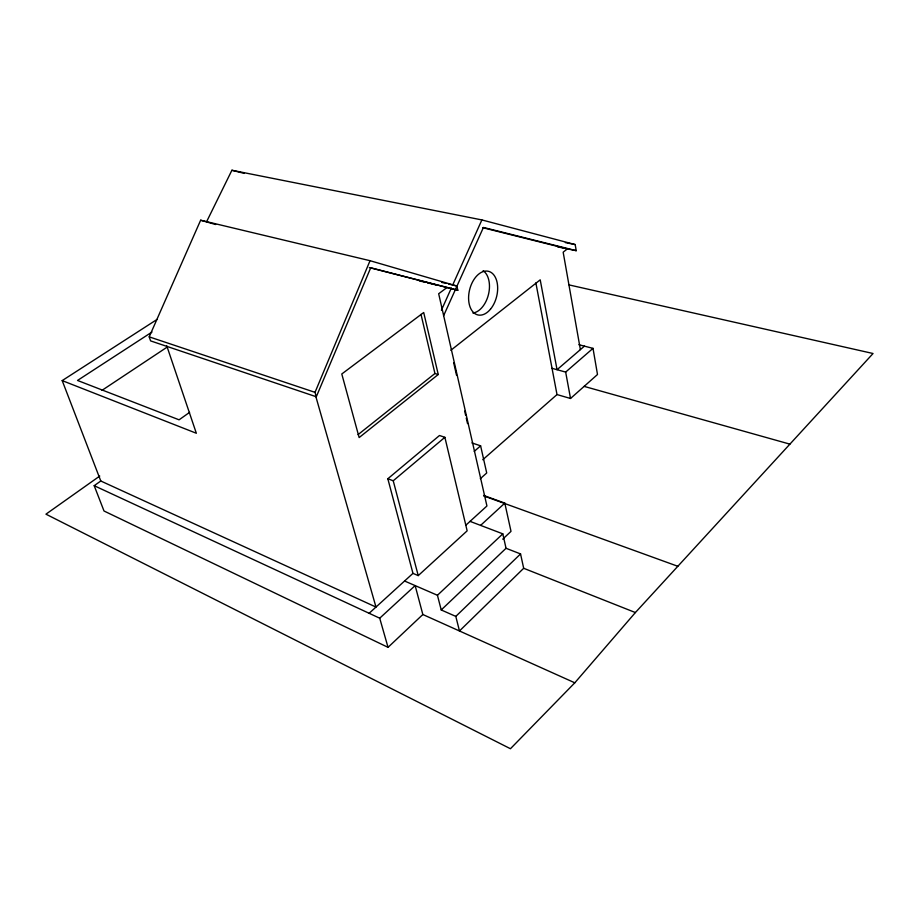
<?xml version="1.0" encoding="UTF-8"?>
<svg xmlns="http://www.w3.org/2000/svg" width="919" height="919" viewBox="0 0 919 919"><rect width="100%" height="100%" fill="white"/><g stroke="black" fill="none" stroke-linecap="round" stroke-linejoin="round"><path stroke-width="1.38" d="M370.035 260.697L200.641 220.227L149.211 336.859L150.601 340.892L316.297 396.767L315.022 392.344L370.035 260.697L456.892 286.027L457.823 290.255L369.312 267.578M316.297 396.767L370.713 267.774L457.823 290.255M441.407 310.22L451.378 287.969M452.55 285.349L481.878 219.928L575.179 244.569L576.236 250.68L557.603 246.855M443.567 315.814L483.428 227.441L576.236 250.68M206.752 221.422L231.898 170.268L481.878 219.928M99.746 476.065L45.95 514.169L510.447 748.732L574.8 682.806L635.385 612.548L873.05 353.505L569.102 284.924M470.046 521.372L502.808 533.847L506.036 548.287L520.556 553.927L523.681 568.287L459.477 630.974L455.801 616.396L441.223 609.952L437.444 595.271L404.578 581.015M455.801 616.396L520.556 553.927M441.223 609.952L506.036 548.287M388.036 647.344L422.843 614.512L415.147 585.598L379.719 618.2L388.036 647.344L104.008 510.998L94.197 485.691L100.791 481.005L375.986 607.068L315.55 395.538M502.727 539.177L511.01 531.366L504.807 503.118L483.589 495.433M437.444 595.271L502.808 533.847M480.591 525.392L504.807 503.118M418.237 575.616L467.151 530.837L444.876 437.306L439.489 435.503L387.829 478.765L412.964 573.364L418.237 575.616L393.229 480.775L387.829 478.765M369.139 613.295L412.964 573.364M465.967 525.082L486.932 505.99L438.673 293.747L446.921 287.59M480.315 478.673L486.714 472.986L480.614 445.83L471.929 442.935M482.762 459.741L557.006 394.573L570.527 398.478L597.499 374.504L593.008 348.358L578.89 344.717M474.215 451.378L480.614 445.83M552.043 368.324L565.667 372.08L593.008 348.358M584.427 346.141L557.052 369.702L540.211 279.835L450.838 350.277M393.229 480.775L444.876 437.306M438.248 374.493L359.145 437.57L341.788 373.987L423.705 312.517L438.248 374.493L434.94 373.505L358.065 434.63M189.59 412.367L179.079 419.822L77.518 380.455L151.968 332.058M102.032 390.322L167.292 347.014M100.791 481.005L62.193 380.604L157.241 319.318M565.357 242.593L575.179 244.569M441.66 282.351L445.818 283.351M448.587 284.017L456.892 286.027M419.225 280.835L424.762 282.19M427.53 282.857L435.847 284.89M482.67 227.682L567.402 248.865L563.163 252.185L580.383 349.622M231.898 170.268L244.293 173.392M584.139 386.382L789.903 444.141M200.641 220.227L215.655 224.512M149.211 336.859L315.022 392.344M483.704 495.904L677.831 566.288M62.193 380.604L196.344 433.251L166.787 345.9M523.681 568.287L635.385 612.548M422.843 614.512L574.8 682.806M94.197 485.691L379.719 618.2M420.994 314.378L434.94 373.505M453.676 362.729L456.513 375.17M464.692 411.126L465.634 415.273M466.266 418.042L467.53 423.579M535.869 282.88L557.006 394.573M565.667 372.08L570.527 398.478M483.118 270.714A22.355 13.957 -76.3 0 1 488.494 294.39A22.355 13.957 -76.3 0 1 472.883 313.023M490.505 309.163A22.458 13.934 -76.3 0 0 490.275 271.967A22.458 13.934 -76.3 0 0 468.587 298.216A22.458 13.934 -76.3 0 0 490.505 309.163"/></g></svg>
